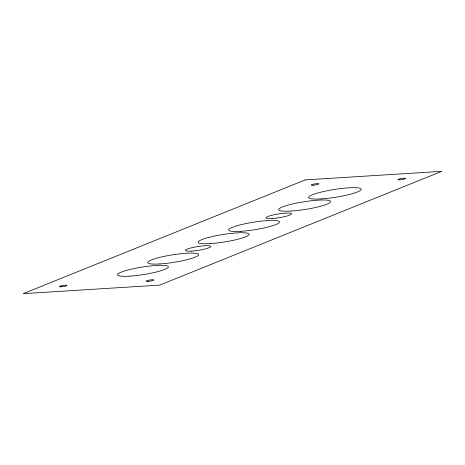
<?xml version="1.0" encoding="UTF-8"?>
<svg xmlns="http://www.w3.org/2000/svg" width="465" height="465" viewBox="0 0 465 465"><rect width="100%" height="100%" fill="white"/><g stroke="black" fill="none" stroke-linecap="round" stroke-linejoin="round"><path stroke-width="0.7" d="M305.313 179.885L23.25 293.648L159.687 285.115L441.75 171.353L305.313 179.885M399.731 179.821A3.871 0.57 -9 0 0 405.544 178.444A3.871 0.57 -9 0 0 399.888 178.798A3.871 0.57 -9 0 0 399.731 179.821M61.293 286.783A3.871 0.57 -9 0 0 67.1 285.4A3.871 0.57 -9 0 0 61.45 285.754A3.871 0.57 -9 0 0 61.293 286.783M313.038 185.244A3.871 0.57 -9 0 0 318.851 183.867A3.871 0.57 -9 0 0 313.195 184.216A3.871 0.57 -9 0 0 313.038 185.244M147.98 281.36A3.871 0.57 -9 0 0 153.793 279.977A3.871 0.57 -9 0 0 148.137 280.331A3.871 0.57 -9 0 0 147.98 281.36M291.055 211.058A26.302 3.889 -9 0 0 330.551 201.671A26.302 3.889 -9 0 0 292.119 204.077A26.302 3.889 -9 0 0 291.055 211.058M321.17 198.91A26.691 3.947 -9 0 0 361.253 189.389A26.691 3.947 -9 0 0 322.251 191.83A26.691 3.947 -9 0 0 321.17 198.91M272.13 218.498A12.898 1.907 -9 0 0 291.497 213.9A12.898 1.907 -9 0 0 272.653 215.08A12.898 1.907 -9 0 0 272.13 218.498M240.789 231.326A25.796 3.813 -9 0 0 279.523 222.125A25.796 3.813 -9 0 0 241.835 224.485A25.796 3.813 -9 0 0 240.789 231.326M210.389 243.59A25.796 3.813 -9 0 0 249.124 234.389A25.796 3.813 -9 0 0 211.436 236.743A25.796 3.813 -9 0 0 210.389 243.59M191.429 251.094A12.898 1.907 -9 0 0 210.796 246.496A12.898 1.907 -9 0 0 191.952 247.676A12.898 1.907 -9 0 0 191.429 251.094M159.948 263.934A25.796 3.813 -9 0 0 198.689 254.733A25.796 3.813 -9 0 0 160.995 257.087A25.796 3.813 -9 0 0 159.948 263.934M129.636 276.158A25.796 3.813 -9 0 0 168.371 266.957A25.796 3.813 -9 0 0 130.682 269.316A25.796 3.813 -9 0 0 129.636 276.158"/></g></svg>
